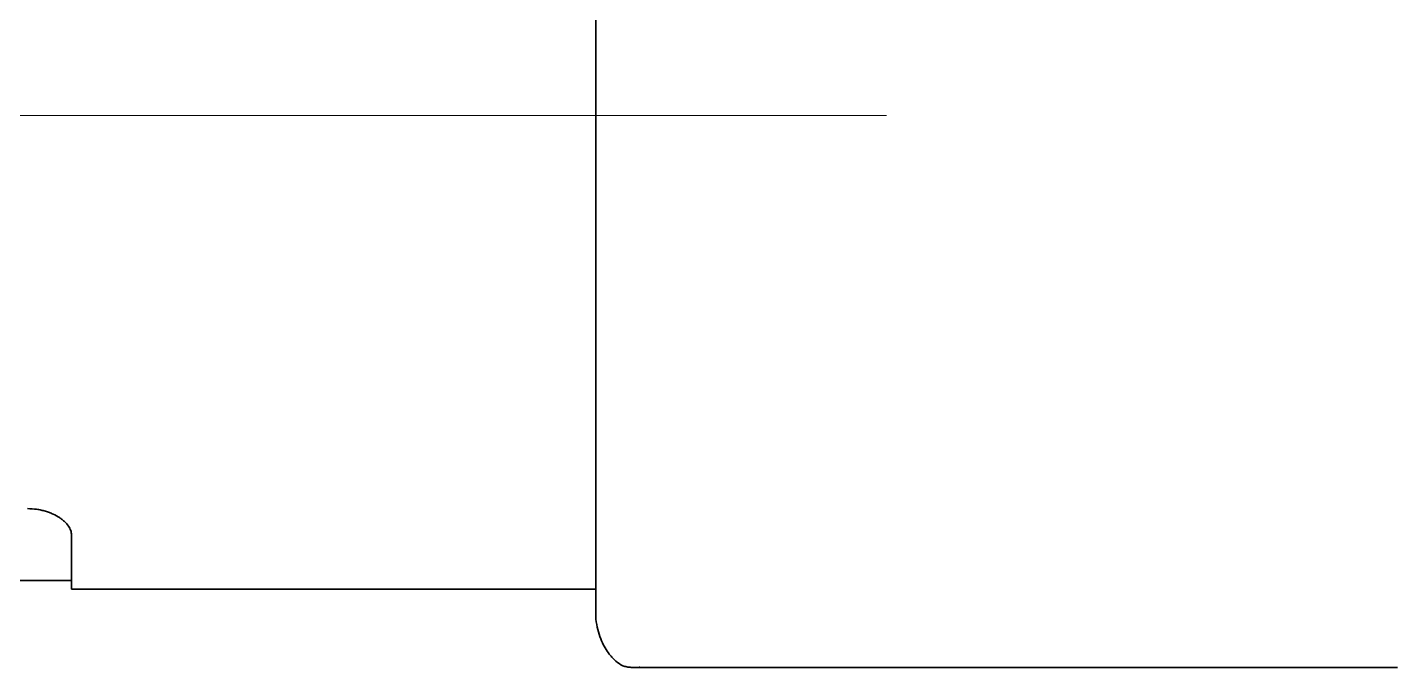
# Model space of a CAD drawing. Extents: x 6336 to 10269, y -393 to 3036.
# Drawn here: x 9458.57 to 9489.67, y 1329.5 to 1344.03 of the extents above; entities that cross this region are included whole.
import ezdxf

# ---------------------------------------------------------------- set-up
doc = ezdxf.new("R2010")
doc.units = 0
doc.header["$LTSCALE"] = 5
doc.layers.get('0').update_dxf_attribs({"linetype": 'CONTINUOUS', "lineweight": 0})
doc.layers.add('1', color=7, linetype='CONTINUOUS', true_color=0xffffff)

msp = doc.modelspace()

# ---------------------------------------------------------------- linework, layer by layer
at = {"color": 4}
msp.add_line((9378.073, 1342.026), (9478.073, 1342.026), dxfattribs=at)
at = {"layer": '1', "color": 7, "linetype": 'Continuous', "lineweight": 35}
for p, q in [((9471.473, 1330.729), (9471.473, 1353.324)), ((9459.573, 1331.276), (9459.573, 1332.51)), ((9457.869, 1331.476), (9459.573, 1331.476)), ((9459.573, 1331.276), (9471.473, 1331.276)), ((9472.355, 1329.5), (9489.673, 1329.5))]:
    msp.add_line(p, q, dxfattribs=at)
for points, knots in [([(9458.573, 1333.106), (9458.644, 1333.106), (9458.714, 1333.101), (9458.8, 1333.089), (9458.817, 1333.086), (9458.851, 1333.08), (9458.867, 1333.077), (9458.917, 1333.066), (9458.949, 1333.058), (9459.012, 1333.039), (9459.042, 1333.029), (9459.086, 1333.013), (9459.1, 1333.007), (9459.128, 1332.995), (9459.142, 1332.989), (9459.21, 1332.958), (9459.258, 1332.931), (9459.314, 1332.894), (9459.324, 1332.887), (9459.345, 1332.872), (9459.355, 1332.864), (9459.385, 1332.841), (9459.403, 1332.825), (9459.453, 1332.777), (9459.481, 1332.744), (9459.515, 1332.694), (9459.525, 1332.677), (9459.543, 1332.643), (9459.55, 1332.626), (9459.567, 1332.576), (9459.573, 1332.543), (9459.573, 1332.51)], [0, 0, 0, 0, 0.125, 0.125, 0.15625, 0.15625, 0.1875, 0.1875, 0.25, 0.25, 0.3125, 0.3125, 0.34375, 0.34375, 0.375, 0.375, 0.5, 0.5, 0.53125, 0.53125, 0.5625, 0.5625, 0.625, 0.625, 0.75, 0.75, 0.8125, 0.8125, 0.875, 0.875, 1, 1, 1, 1]), ([(9471.626, 1330.059), (9471.65, 1330.008), (9471.676, 1329.958), (9471.736, 1329.862), (9471.769, 1329.816), (9471.825, 1329.75), (9471.845, 1329.728), (9471.887, 1329.686), (9471.909, 1329.665), (9471.978, 1329.607), (9472.028, 1329.572), (9472.084, 1329.541)], [0, 0, 0, 0, 0.25, 0.25, 0.5, 0.5, 0.625, 0.625, 0.75, 0.75, 1, 1, 1, 1]), ([(9472.473, 1329.507), (9472.465, 1329.506), (9472.457, 1329.505), (9472.44, 1329.504), (9472.432, 1329.503), (9472.407, 1329.501), (9472.391, 1329.5), (9472.342, 1329.499), (9472.309, 1329.5), (9472.244, 1329.506), (9472.212, 1329.51), (9472.148, 1329.522), (9472.116, 1329.531), (9472.084, 1329.541)], [0, 0, 0, 0, 0.0625, 0.0625, 0.125, 0.125, 0.25, 0.25, 0.5, 0.5, 0.75, 0.75, 1, 1, 1, 1])]:
    msp.add_open_spline(points, degree=3, knots=knots, dxfattribs=at)
msp.add_open_spline([(9471.473, 1330.729), (9471.473, 1330.642), (9471.488, 1330.475), (9471.546, 1330.249), (9471.598, 1330.119), (9471.626, 1330.059)], degree=3, dxfattribs=at)

doc.saveas('drawing.dxf')
